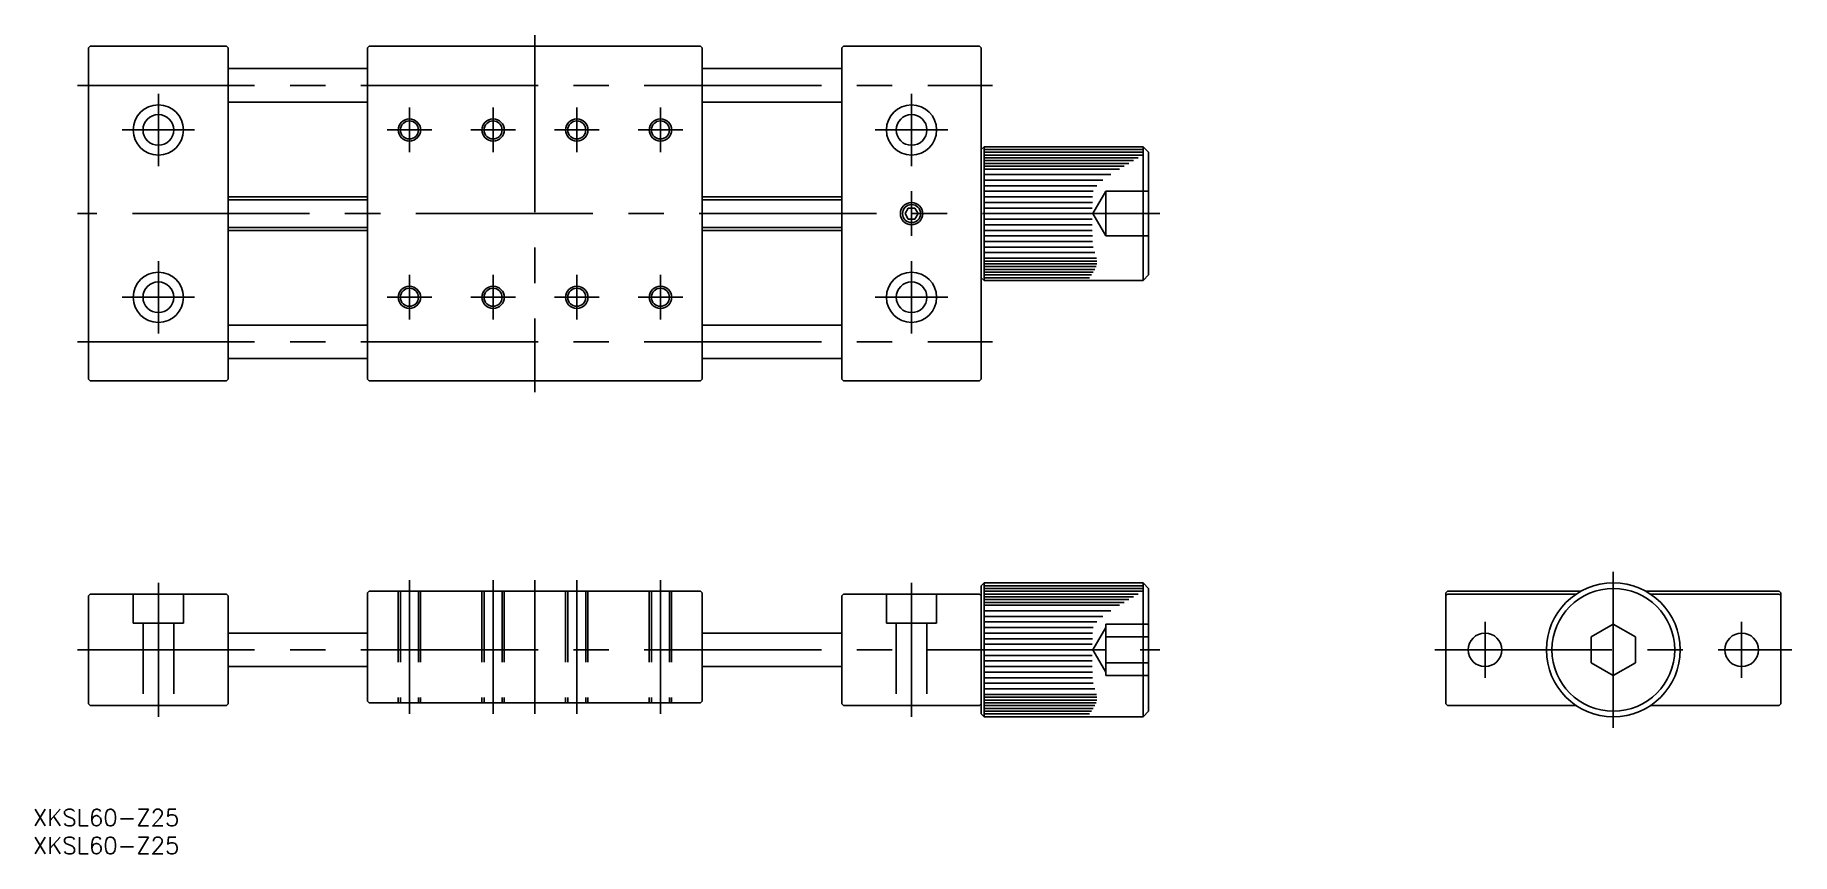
# Model space of a CAD drawing. Extents: x -283 to 32, y -37 to 110.
import ezdxf

# ---------------------------------------------------------------- set-up
doc = ezdxf.new("R2010")
doc.units = 0
doc.linetypes.add('CENTER', pattern=[50.8, 31.75, -6.35, 6.35, -6.35])
doc.linetypes.add('DASHED', pattern=[19.05, 12.7, -6.35])
doc.layers.get('0').update_dxf_attribs({"linetype": 'CONTINUOUS'})
doc.layers.add('CENTER', color=1, linetype='CONTINUOUS')
doc.styles.get("Standard").update_dxf_attribs({"font": 'txt.shx', "height": 3, "bigfont": 'bigfont.shx'})

# ---------------------------------------------------------------- blocks, each defined once
blk = doc.blocks.new('*U2')
at = {"color": 7, "linetype": 'CONTINUOUS'}
blk.add_text('XKSL60-Z25', height=3, dxfattribs=at).set_placement((-283.26, -36.58))
blk = doc.blocks.new('*U3')
at = {"color": 7, "linetype": 'CONTINUOUS'}
blk.add_text('XKSL60-Z25', height=3, dxfattribs=at).set_placement((-283.26, -31.58))

msp = doc.modelspace()

# ---------------------------------------------------------------- linework, layer by layer
at = {"color": 7, "linetype": 'CONTINUOUS'}
for p, q in [((-272.99, 108.21), (-273.29, 107.91)), ((-273.29, 107.91), (-273.29, 48.51)), ((-272.99, 108.21), (-248.59, 108.21)), ((-248.59, 108.21), (-248.29, 107.91)), ((-248.29, 107.91), (-248.29, 48.51)), ((-223.29, 107.91), (-222.99, 108.21)), ((-223.29, 107.91), (-223.29, 48.51)), ((-163.59, 108.21), (-222.99, 108.21)), ((-163.59, 108.21), (-163.29, 107.91)), ((-163.29, 48.51), (-163.29, 107.91)), ((-137.99, 108.21), (-138.29, 107.91)), ((-138.29, 107.91), (-138.29, 48.51)), ((-137.99, 108.21), (-113.59, 108.21)), ((-113.59, 108.21), (-113.29, 107.91)), ((-113.29, 107.91), (-113.29, 48.51)), ((-248.29, 104.21), (-223.29, 104.21)), ((-163.29, 104.21), (-138.29, 104.21)), ((-223.29, 98.21), (-248.29, 98.21)), ((-138.29, 98.21), (-163.29, 98.21)), ((-112.79, 90.21), (-113.29, 89.71)), ((-113.29, 89.71), (-113.29, 66.71)), ((-112.79, 90.21), (-84.29, 90.21)), ((-112.79, 90.21), (-112.79, 66.21)), ((-112.79, 89.71), (-84.29, 89.71)), ((-84.29, 89.21), (-112.79, 89.21)), ((-112.79, 88.71), (-84.29, 88.71)), ((-85.16, 88.21), (-112.79, 88.21)), ((-84.29, 90.21), (-84.29, 66.21)), ((-83.29, 89.21), (-84.29, 90.21)), ((-83.29, 89.21), (-83.29, 67.21)), ((-112.79, 87.71), (-86.02, 87.71)), ((-86.87, 87.21), (-112.79, 87.21)), ((-112.79, 86.71), (-87.7, 86.71)), ((-88.52, 86.21), (-112.79, 86.21)), ((-112.79, 85.21), (-90.07, 85.21)), ((-91.49, 84.21), (-112.79, 84.21)), ((-112.79, 83.21), (-92.59, 83.21)), ((-93.23, 82.21), (-112.79, 82.21)), ((-223.29, 81.21), (-248.29, 81.21)), ((-163.29, 81.21), (-138.29, 81.21)), ((-126.37, 79.21), (-126.94, 78.21)), ((-125.21, 79.21), (-126.37, 79.21)), ((-124.63, 78.21), (-125.21, 79.21)), ((-112.79, 81.21), (-93.33, 81.21)), ((-93.38, 80.21), (-112.79, 80.21)), ((-112.79, 79.21), (-93.41, 79.21)), ((-126.94, 78.21), (-126.37, 77.21)), ((-126.37, 77.21), (-125.21, 77.21)), ((-125.21, 77.21), (-124.63, 78.21)), ((-93.42, 77.21), (-112.79, 77.21)), ((-112.79, 76.21), (-93.42, 76.21)), ((-248.29, 75.21), (-223.29, 75.21)), ((-138.29, 75.21), (-163.29, 75.21)), ((-93.4, 75.21), (-112.79, 75.21)), ((-112.79, 74.21), (-93.38, 74.21)), ((-93.33, 73.21), (-112.79, 73.21)), ((-93.21, 72.21), (-112.79, 72.21)), ((-112.79, 71.21), (-92.95, 71.21)), ((-92.66, 70.21), (-112.79, 70.21)), ((-112.79, 69.71), (-92.58, 69.71)), ((-112.79, 66.21), (-113.29, 66.71)), ((-92.59, 69.21), (-112.79, 69.21)), ((-112.79, 68.71), (-92.72, 68.71)), ((-92.93, 68.21), (-112.79, 68.21)), ((-112.79, 67.71), (-93.21, 67.71)), ((-93.55, 67.21), (-112.79, 67.21)), ((-112.79, 66.71), (-93.91, 66.71)), ((-84.29, 66.21), (-112.79, 66.21)), ((-84.29, 66.21), (-83.29, 67.21)), ((-223.29, 58.21), (-248.29, 58.21)), ((-163.29, 58.21), (-138.29, 58.21)), ((-248.29, 52.21), (-223.29, 52.21)), ((-138.29, 52.21), (-163.29, 52.21)), ((-272.99, 48.21), (-273.29, 48.51)), ((-272.99, 48.21), (-248.59, 48.21)), ((-248.59, 48.21), (-248.29, 48.51)), ((-222.99, 48.21), (-223.29, 48.51)), ((-222.99, 48.21), (-163.59, 48.21)), ((-163.59, 48.21), (-163.29, 48.51)), ((-137.99, 48.21), (-138.29, 48.51)), ((-137.99, 48.21), (-113.59, 48.21)), ((-113.59, 48.21), (-113.29, 48.51)), ((-273.29, 9.7), (-272.99, 10)), ((-273.29, 9.7), (-273.29, -9.7)), ((-272.99, 10), (-248.59, 10)), ((-248.59, 10), (-248.29, 9.7)), ((-248.29, 9.7), (-248.29, -9.7)), ((-223.29, 10.2), (-222.99, 10.5)), ((-223.29, 10.2), (-223.29, -9.2)), ((-163.59, 10.5), (-222.99, 10.5)), ((-212.99, 10.5), (-219.93, 10.5)), ((-163.59, 10.5), (-163.29, 10.2)), ((-163.29, 10.2), (-163.29, -9.2)), ((-138.29, 9.7), (-137.99, 10)), ((-138.29, -9.7), (-138.29, 9.7)), ((-137.99, 10), (-113.59, 10)), ((-113.29, 9.7), (-113.59, 10)), ((-112.79, 12), (-113.29, 11.5)), ((-113.29, 11.5), (-113.29, -11.5)), ((-113.29, 9.7), (-113.29, -9.7)), ((-112.79, 12), (-84.29, 12)), ((-112.79, 12), (-112.79, -12)), ((-112.79, 11.5), (-84.29, 11.5)), ((-84.29, 11), (-112.79, 11)), ((-112.79, 10.5), (-84.29, 10.5)), ((-85.16, 10), (-112.79, 10)), ((-112.79, 9.5), (-86.02, 9.5)), ((-84.29, 12), (-84.29, -12)), ((-83.29, 11), (-84.29, 12)), ((-83.29, 11), (-83.29, -11)), ((-29.7, 10.5), (-30, 10.2)), ((-30, 10.2), (-30, -9.7)), ((-29.7, 10), (-30, 9.7)), ((-29.7, 10.5), (-5.81, 10.5)), ((-29.7, 10), (-6.63, 10)), ((5.81, 10.5), (29.7, 10.5)), ((6.63, 10), (29.7, 10)), ((29.7, 10.5), (30, 10.2)), ((29.7, 10), (30, 9.7)), ((30, 10.2), (30, -9.7)), ((-86.87, 9), (-112.79, 9)), ((-112.79, 8.5), (-87.7, 8.5)), ((-88.52, 8), (-112.79, 8)), ((-112.79, 7), (-90.07, 7)), ((-91.49, 6), (-112.79, 6)), ((-112.79, 5), (-92.59, 5)), ((-93.23, 4), (-112.79, 4)), ((0, 4.62), (-4, 2.31)), ((4, 2.31), (0, 4.62)), ((-248.29, 3), (-223.29, 3)), ((-163.29, 3), (-138.29, 3)), ((-112.79, 3), (-93.33, 3)), ((-93.38, 2), (-112.79, 2)), ((-112.79, 1), (-93.41, 1)), ((-4, 2.31), (-4, -2.31)), ((4, -2.31), (4, 2.31)), ((-248.29, -3), (-223.29, -3)), ((-163.29, -3), (-138.29, -3)), ((-93.42, -1), (-112.79, -1)), ((-112.79, -2), (-93.42, -2)), ((-93.4, -3), (-112.79, -3)), ((-4, -2.31), (0, -4.62)), ((0, -4.62), (4, -2.31)), ((-112.79, -4), (-93.38, -4)), ((-93.33, -5), (-112.79, -5)), ((-93.21, -6), (-112.79, -6)), ((-222.99, -9.5), (-223.29, -9.2)), ((-163.59, -9.5), (-163.29, -9.2)), ((-112.79, -7), (-92.95, -7)), ((-92.66, -8), (-112.79, -8)), ((-112.79, -8.5), (-92.58, -8.5)), ((-92.59, -9), (-112.79, -9)), ((-272.99, -10), (-273.29, -9.7)), ((-248.59, -10), (-272.99, -10)), ((-248.59, -10), (-248.29, -9.7)), ((-222.99, -9.5), (-163.59, -9.5)), ((-137.99, -10), (-138.29, -9.7)), ((-113.59, -10), (-137.99, -10)), ((-113.59, -10), (-113.29, -9.7)), ((-112.79, -12), (-113.29, -11.5)), ((-112.79, -9.5), (-92.72, -9.5)), ((-92.93, -10), (-112.79, -10)), ((-112.79, -10.5), (-93.21, -10.5)), ((-93.55, -11), (-112.79, -11)), ((-112.79, -11.5), (-93.91, -11.5)), ((-84.29, -12), (-112.79, -12)), ((-84.29, -12), (-83.29, -11)), ((-29.7, -10), (-30, -9.7)), ((-29.7, -10), (-6.63, -10)), ((6.63, -10), (29.7, -10)), ((29.7, -10), (30, -9.7))]:
    msp.add_line(p, q, dxfattribs=at)
at = {"color": 3, "linetype": 'DASHED'}
for p, q in [((-90.99, 82.21), (-93.3, 78.21)), ((-83.29, 82.21), (-90.99, 82.21)), ((-90.99, 82.21), (-90.99, 74.21)), ((-90.99, 74.21), (-93.3, 78.21)), ((-90.99, 78.21), (-83.29, 78.21)), ((-90.99, 74.21), (-83.29, 74.21)), ((-265.29, 10), (-265.29, 4.8)), ((-256.29, 4.8), (-256.29, 10)), ((-217.79, 10.5), (-217.79, -9.5)), ((-217.41, 10.5), (-217.41, -9.5)), ((-214.17, 10.5), (-214.17, -9.5)), ((-213.79, 10.5), (-213.79, -9.5)), ((-202.79, 10.5), (-202.79, -9.5)), ((-202.41, 10.5), (-202.41, -9.5)), ((-199.17, 10.5), (-199.17, -9.5)), ((-198.79, 10.5), (-198.79, -9.5)), ((-187.79, 10.5), (-187.79, -9.5)), ((-187.41, 10.5), (-187.41, -9.5)), ((-184.17, 10.5), (-184.17, -9.5)), ((-183.79, 10.5), (-183.79, -9.5)), ((-172.79, 10.5), (-172.79, -9.5)), ((-172.41, 10.5), (-172.41, -9.5)), ((-169.17, 10.5), (-169.17, -9.5)), ((-168.79, 10.5), (-168.79, -9.5)), ((-130.29, 10), (-130.29, 4.8)), ((-121.29, 4.8), (-121.29, 10)), ((-265.29, 4.8), (-256.29, 4.8)), ((-263.54, 4.8), (-263.54, -10)), ((-258.04, 4.8), (-258.04, -10)), ((-130.29, 4.8), (-121.29, 4.8)), ((-128.54, 4.8), (-128.54, -10)), ((-123.04, 4.8), (-123.04, -10)), ((-90.99, 4), (-93.3, 0)), ((-90.99, 4.62), (-90.99, -4.62)), ((-83.29, 4.62), (-90.99, 4.62)), ((-83.29, 2.31), (-90.99, 2.31)), ((-90.99, -4), (-93.3, 0)), ((-83.29, -2.31), (-90.99, -2.31)), ((-83.29, -4.62), (-90.99, -4.62))]:
    msp.add_line(p, q, dxfattribs=at)
at = {"color": 3, "linetype": 'CONTINUOUS'}
for p, q in [((-248.29, 80.67), (-223.29, 80.67)), ((-163.29, 80.67), (-138.29, 80.67)), ((-223.29, 75.75), (-248.29, 75.75)), ((-138.29, 75.75), (-163.29, 75.75))]:
    msp.add_line(p, q, dxfattribs=at)
at = {"color": 7, "linetype": 'CONTINUOUS'}
for centre, radius in [((-260.79, 93.21), 4.5), ((-125.79, 93.21), 4.5), ((-260.79, 93.21), 2.75), ((-215.79, 93.21), 1.62), ((-200.79, 93.21), 1.62), ((-185.79, 93.21), 1.62), ((-170.79, 93.21), 1.62), ((-125.79, 93.21), 2.75), ((-125.79, 78.21), 1.62), ((-260.79, 63.21), 4.5), ((-125.79, 63.21), 4.5), ((-260.79, 63.21), 2.75), ((-215.79, 63.21), 1.62), ((-200.79, 63.21), 1.62), ((-185.79, 63.21), 1.62), ((-170.79, 63.21), 1.62), ((-125.79, 63.21), 2.75), ((0, 0), 12), ((0, 0), 11), ((-23, 0), 3), ((23, 0), 3)]:
    msp.add_circle(centre, radius, dxfattribs=at)
at = {"color": 3, "linetype": 'CONTINUOUS'}
for centre in [(-215.79, 93.21), (-200.79, 93.21), (-185.79, 93.21), (-170.79, 93.21), (-125.79, 78.21), (-215.79, 63.21), (-200.79, 63.21), (-185.79, 63.21), (-170.79, 63.21)]:
    msp.add_circle(centre, 2, dxfattribs=at)
at = {"layer": 'CENTER', "color": 1, "linetype": 'CENTER'}
for p, q in [((-193.29, 110.21), (-193.29, 46.21)), ((-275.29, 101.21), (-111.29, 101.21)), ((-260.79, 99.71), (-260.79, 86.71)), ((-125.79, 99.71), (-125.79, 86.71)), ((-215.79, 97.21), (-215.79, 89.21)), ((-200.79, 97.21), (-200.79, 89.21)), ((-185.79, 97.21), (-185.79, 89.21)), ((-170.79, 97.21), (-170.79, 89.21)), ((-267.29, 93.21), (-254.29, 93.21)), ((-219.79, 93.21), (-211.79, 93.21)), ((-204.79, 93.21), (-196.79, 93.21)), ((-189.79, 93.21), (-181.79, 93.21)), ((-174.79, 93.21), (-166.79, 93.21)), ((-132.29, 93.21), (-119.29, 93.21)), ((-125.79, 82.21), (-125.79, 74.21)), ((-81.29, 78.21), (-275.29, 78.21)), ((-260.79, 69.71), (-260.79, 56.71)), ((-125.79, 69.71), (-125.79, 56.71)), ((-215.79, 67.21), (-215.79, 59.21)), ((-200.79, 67.21), (-200.79, 59.21)), ((-185.79, 67.21), (-185.79, 59.21)), ((-170.79, 67.21), (-170.79, 59.21)), ((-267.29, 63.21), (-254.29, 63.21)), ((-219.79, 63.21), (-211.79, 63.21)), ((-204.79, 63.21), (-196.79, 63.21)), ((-189.79, 63.21), (-181.79, 63.21)), ((-174.79, 63.21), (-166.79, 63.21)), ((-132.29, 63.21), (-119.29, 63.21)), ((-275.29, 55.21), (-111.29, 55.21)), ((0, 14), (0, -14)), ((-260.79, 12), (-260.79, -12)), ((-215.79, 12.5), (-215.79, -11.5)), ((-200.79, 12.5), (-200.79, -11.5)), ((-193.29, 12.5), (-193.29, -11.5)), ((-185.79, 12.5), (-185.79, -11.5)), ((-170.79, 12.5), (-170.79, -11.5)), ((-125.79, 12), (-125.79, -12)), ((-23, 5), (-23, -5)), ((23, 5), (23, -5)), ((-275.29, 0), (-81.29, 0)), ((-32, 0), (32, 0))]:
    msp.add_line(p, q, dxfattribs=at)

# ---------------------------------------------------------------- block references
at = {"color": 7, "linetype": 'CONTINUOUS'}
for name in ['*U3', '*U2']:
    msp.add_blockref(name, (0, 0), dxfattribs=at)

doc.saveas('drawing.dxf')
